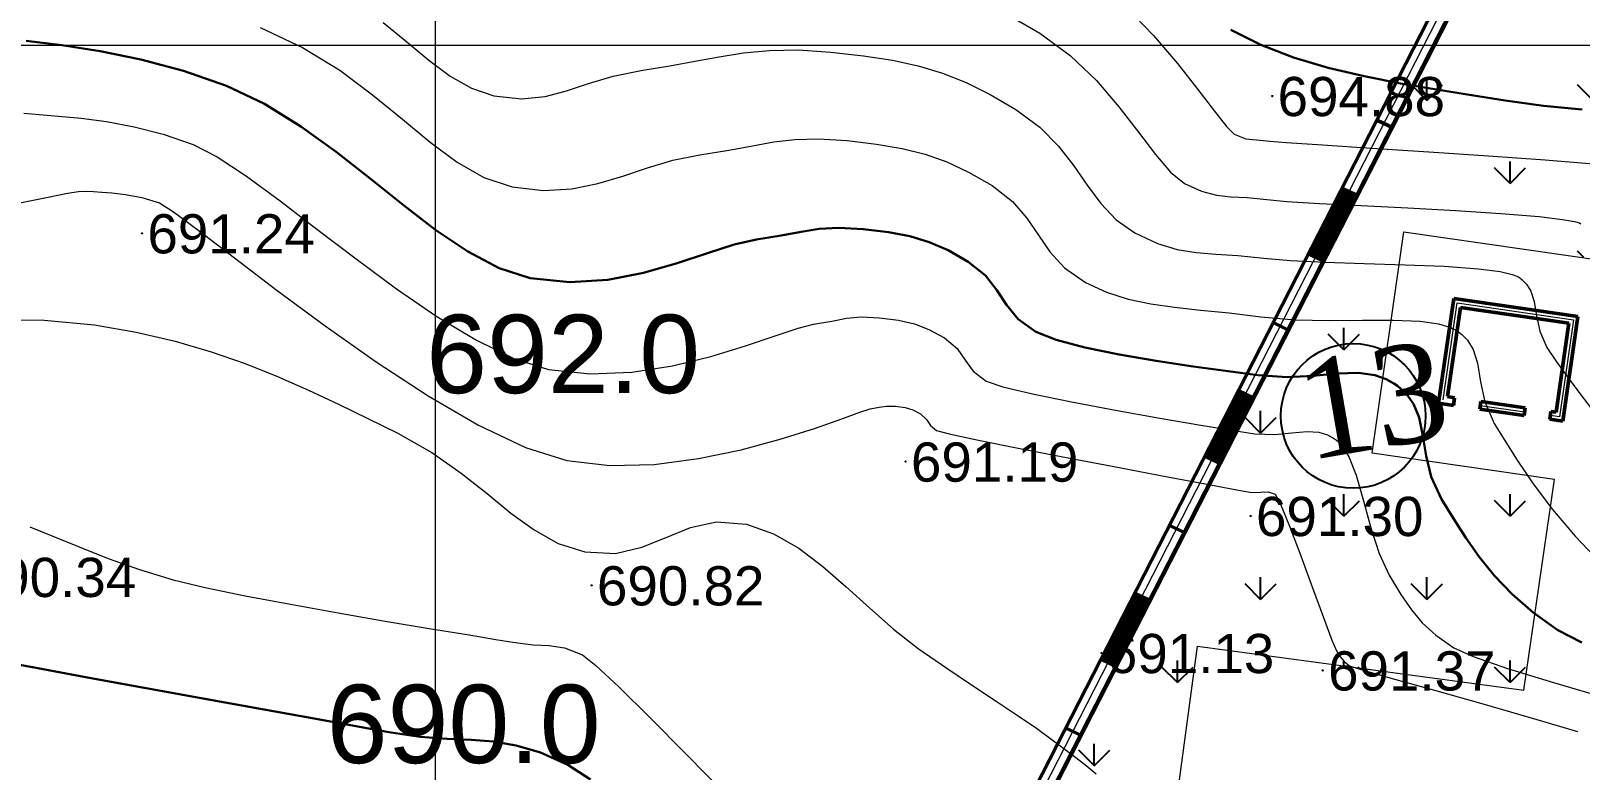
# Model space of a CAD drawing. Header units: feet. Extents: x 3381 to 1374491, y 675186 to 8751562.
# Drawn here: x 686442.01 to 686481.53, y 4375392.7 to 4375411.54 of the extents above; entities that cross this region are included whole.
import ezdxf

# ---------------------------------------------------------------- set-up
doc = ezdxf.new("R2010")
doc.units = ezdxf.units.FT
doc.header["$MEASUREMENT"] = 0
doc.header["$PDMODE"] = 34
doc.header["$PDSIZE"] = 0.01
doc.linetypes.add('DUZ', pattern=[0])
doc.layers.get('0').update_dxf_attribs({"linetype": 'CONTINUOUS'})
for name, color, linetype in [('0_Point_Height', 2, 'CONTINUOUS'), ('0_Point_Point', 7, 'CONTINUOUS'), ('Layer8', 7, 'CONTINUOUS'), ('ramka', 7, 'CONTINUOUS')]:
    doc.layers.add(name, color=color, linetype=linetype)
for name, color, linetype, lineweight in [('ANA HORIZONTAL', 24, 'CONTINUOUS', 30), ('HORIZANTAL', 24, 'CONTINUOUS', 13), ('km setka', 170, 'CONTINUOUS', 15)]:
    doc.layers.add(name, color=color, linetype=linetype, lineweight=lineweight)
doc.styles.get("Standard").update_dxf_attribs({"font": 'arial.ttf', "height": 2.5})
doc.styles.add('style5', font='ariall.ttf', dxfattribs={"height": 400})

msp = doc.modelspace()

# ---------------------------------------------------------------- hatches: boundary and pattern name
at = {"lineweight": 25}
h = msp.add_hatch(dxfattribs=at)
h.set_pattern_fill('GRASS', color=3, scale=3)
h.set_pattern_definition([(90, (3.5065, 27.466), (-2.121320343, 2.121320343), [0.5625, -3.680140689]), (45, (3.5065, 27.466), (-2.1213203436, 2.1213203436), [0.5625, -2.4375]), (135, (3.5065, 27.466), (-2.1213203436, -2.1213203436), [0.5625, -2.4375])])
edge = h.paths.add_edge_path(flags=16)
edge.add_arc((686469.241, 4375374.521), 3.56, 0, 360)
edge = h.paths.add_edge_path()
edge.add_line((686472.034, 4375376.729), (686476.571, 4375376.121))
edge.add_line((686476.571, 4375376.121), (686476.958, 4375379.01))
edge.add_line((686476.958, 4375379.01), (686469.631, 4375380))
edge.add_line((686469.631, 4375380), (686471.772, 4375395.856))
edge.add_line((686471.772, 4375395.856), (686480.145, 4375394.725))
edge.add_line((686480.145, 4375394.725), (686480.872, 4375400.108))
edge.add_line((686480.872, 4375400.108), (686476.22, 4375400.78))
edge.add_line((686476.22, 4375400.78), (686477.034, 4375406.421))
edge.add_line((686477.034, 4375406.421), (686485.156, 4375405.268))
edge.add_line((686485.156, 4375405.268), (686488.902, 4375432.383))
edge.add_line((686488.902, 4375432.383), (686488.995, 4375433.072))
edge.add_line((686488.995, 4375433.072), (686488.725, 4375432.579))
edge.add_line((686488.725, 4375432.579), (686451.187, 4375359.25))
edge.add_line((686451.187, 4375359.25), (686542.782, 4375331.373))
edge.add_line((686542.782, 4375331.373), (686574.64, 4375412.014))
edge.add_line((686574.64, 4375412.014), (686567.529, 4375414.735))
edge.add_line((686567.529, 4375414.735), (686565.775, 4375410.151))
edge.add_line((686565.775, 4375410.151), (686557.411, 4375413.085))
edge.add_arc((686716.84, 4375348.2), 172.127, 157.85455, 159.31778)
edge.add_line((686555.806, 4375408.992), (686569.171, 4375407.196))
edge.add_line((686569.171, 4375407.196), (686568.429, 4375401.948))
edge.add_line((686568.429, 4375401.948), (686555.1, 4375403.755))
edge.add_arc((686555.4, 4375400.614), 3.155, 95.4615, 167.5925)
edge.add_line((686552.319, 4375401.292), (686552.319, 4375400.337))
edge.add_line((686552.319, 4375400.337), (686553.986, 4375400.73))
edge.add_line((686553.986, 4375400.73), (686559.578, 4375399.751))
edge.add_line((686559.578, 4375399.751), (686557.628, 4375386.568))
edge.add_line((686557.628, 4375386.568), (686557.408, 4375386.568))
edge.add_line((686557.408, 4375386.568), (686552.319, 4375387.285))
edge.add_line((686552.319, 4375387.285), (686552.93, 4375392.653))
edge.add_line((686552.93, 4375392.653), (686558.033, 4375391.954))
edge.add_line((686558.033, 4375391.954), (686558.384, 4375394.516))
edge.add_line((686558.384, 4375394.516), (686553.204, 4375395.226))
edge.add_line((686553.204, 4375395.226), (686553.8, 4375400.314))
edge.add_line((686553.8, 4375400.314), (686552.219, 4375400.105))
edge.add_line((686552.219, 4375400.105), (686550.163, 4375384.139))
edge.add_line((686550.163, 4375384.139), (686558.899, 4375382.93))
edge.add_line((686558.899, 4375382.93), (686558.069, 4375375.574))
edge.add_line((686558.069, 4375375.574), (686549.285, 4375376.789))
edge.add_line((686549.285, 4375376.789), (686548.906, 4375374.139))
edge.add_line((686548.906, 4375374.139), (686542.779, 4375374.943))
edge.add_arc((686542.342, 4375364.952), 10, 87.4993, 110.7786)
edge.add_line((686538.795, 4375374.302), (686548.544, 4375372.875))
edge.add_line((686548.544, 4375372.875), (686547.917, 4375369.381))
edge.add_line((686547.917, 4375369.381), (686544.607, 4375369.907))
edge.add_line((686544.607, 4375369.907), (686545, 4375372.981))
edge.add_line((686545, 4375372.981), (686542.469, 4375373.316))
edge.add_line((686542.469, 4375373.316), (686542.064, 4375370.254))
edge.add_line((686542.064, 4375370.254), (686538.74, 4375370.694))
edge.add_line((686538.74, 4375370.694), (686539.093, 4375373.791))
edge.add_line((686539.093, 4375373.791), (686538.298, 4375374.098))
edge.add_arc((686542.512, 4375364.739), 10.263, 114.2395, 179.0096)
edge.add_line((686532.25, 4375364.917), (686531.9, 4375362.281))
edge.add_line((686531.9, 4375362.281), (686528.914, 4375362.608))
edge.add_line((686528.914, 4375362.608), (686528.033, 4375357.745))
edge.add_line((686528.033, 4375357.745), (686519.324, 4375358.958))
edge.add_line((686519.324, 4375358.958), (686520.011, 4375363.859))
edge.add_line((686520.011, 4375363.859), (686513.085, 4375364.778))
edge.add_line((686513.085, 4375364.778), (686512.673, 4375361.668))
edge.add_line((686512.673, 4375361.668), (686486.043, 4375365.261))
edge.add_line((686486.043, 4375365.261), (686475.323, 4375366.805))
edge.add_line((686475.323, 4375366.805), (686476.371, 4375374.635))
edge.add_line((686476.371, 4375374.635), (686472.751, 4375375.12))
edge.add_arc((686469.241, 4375374.521), 3.56, 9.688, 38.3434)
at = {"lineweight": 50}
h = msp.add_hatch(dxfattribs=at)
h.set_pattern_fill('ANSI31', scale=0.3, angle=-108.2544)
h.set_pattern_definition([(296.7456132817, (-3254744.65496, 6396746.01712), (0.03348800255758, 0.01687612765725), [])])
h.paths.add_polyline_path([(686475.854, 4375407.35), (686474.992, 4375405.668), (686474.606, 4375405.857), (686475.463, 4375407.531)])
h = msp.add_hatch(dxfattribs=at)
h.set_pattern_fill('ANSI31', scale=0.3, angle=-108.2544)
h.set_pattern_definition([(296.7456132817, (-3254747.30095, 6396740.851067), (0.03348800255758, 0.01687612765725), [])])
h.paths.add_polyline_path([(686473.208, 4375402.184), (686472.346, 4375400.502), (686471.96, 4375400.691), (686472.817, 4375402.365)])
h = msp.add_hatch(dxfattribs=at)
h.set_pattern_fill('ANSI31', scale=0.3, angle=-108.2544)
h.set_pattern_definition([(296.7456132817, (-3254749.946943, 6396735.685013), (0.03348800255758, 0.01687612765725), [])])
h.paths.add_polyline_path([(686470.562, 4375397.018), (686469.7, 4375395.336), (686469.314, 4375395.525), (686470.171, 4375397.199)])

# ---------------------------------------------------------------- linework, layer by layer
at = {"color": 7, "lineweight": 50}
for p, q in [((686476.739, 4375409.079, 716.5), (686476.358, 4375409.265, 716.5)), ((686474.093, 4375403.913, 716.5), (686473.712, 4375404.098, 716.5)), ((686471.448, 4375398.747, 716.5), (686471.066, 4375398.932, 716.5)), ((686468.802, 4375393.581, 716.5), (686468.42, 4375393.766, 716.5))]:
    msp.add_line(p, q, dxfattribs=at)
at = {"color": 7, "lineweight": 18}
msp.add_line((686480.096, 4375394.732, 22.5), (686480.872, 4375400.108, 22.5), dxfattribs=at)
at = {"color": 7, "lineweight": 30, "elevation": 716.5}
for points in [[(686562.786, 4375416.979), (686575.161, 4375412.243), (686543.018, 4375330.883), (686450.613, 4375359.007), (686493.804, 4375443.379), (686553.443, 4375420.554)], [(686562.643, 4375416.605), (686574.64, 4375412.014), (686542.782, 4375331.373), (686451.187, 4375359.25), (686493.996, 4375442.877), (686553.3, 4375420.181)]]:
    msp.add_lwpolyline(points, dxfattribs=at)
at = {"color": 1, "lineweight": 0, "elevation": 716.5}
msp.add_lwpolyline([(686450.9, 4375359.128), (686493.9, 4375443.128), (686574.9, 4375412.128), (686542.9, 4375331.128)], close=True, dxfattribs=at)
at = {"color": 7, "lineweight": 50, "elevation": 716.5}
for points in [[(686553.553, 4375420.114), (686553.727, 4375420.475), (686528.404, 4375430.157), (686489.51, 4375434.99), (686454.464, 4375366.527), (686552.013, 4375353.539), (686567.79, 4375393.455), (686567.431, 4375393.597), (686551.754, 4375353.992), (686455.1, 4375366.829), (686489.789, 4375434.557), (686528.304, 4375429.783), (686553.553, 4375420.114)], [(686475.854, 4375407.35), (686474.992, 4375405.668), (686474.606, 4375405.857), (686475.463, 4375407.531), (686475.854, 4375407.35)], [(686473.208, 4375402.184), (686472.346, 4375400.502), (686471.96, 4375400.691), (686472.817, 4375402.365), (686473.208, 4375402.184)], [(686470.562, 4375397.018), (686469.7, 4375395.336), (686469.314, 4375395.525), (686470.171, 4375397.199), (686470.562, 4375397.018)]]:
    msp.add_lwpolyline(points, dxfattribs=at)
at = {"color": 7, "lineweight": 18}
for points, elevation in [([(686480.872, 4375400.108), (686476.22, 4375400.78), (686477.034, 4375406.421), (686483.171, 4375405.536)], 22.5), ([(686476.958, 4375379.01), (686469.631, 4375380), (686471.772, 4375395.856)], 716.5), ([(686471.772, 4375395.856), (686480.096, 4375394.732)], 716.5)]:
    msp.add_lwpolyline(points, dxfattribs=dict(at, elevation=elevation))
at = {"color": 7, "linetype": 'DUZ', "lineweight": 25}
msp.add_circle((686475.741, 4375401.728, 3482), 1.846, dxfattribs=at)
at = {"linetype": 'Continuous'}
for points, knots in [([(686507.63, 4375544.568, 716.5), (686503.69, 4375540.805, 716.5), (686503.161, 4375540.754, 716.5), (686501.572, 4375540.595, 716.5), (686500.509, 4375540.478, 716.5), (686497.557, 4375540.071, 716.5), (686495.68, 4375539.717, 716.5), (686492.902, 4375538.839, 716.5), (686491.951, 4375538.468, 716.5), (686490.46, 4375537.731, 716.5), (686489.901, 4375537.414, 716.5), (686488.74, 4375536.659, 716.5), (686488.152, 4375536.212, 716.5), (686487.037, 4375535.263, 716.5), (686486.507, 4375534.759, 716.5), (686485.265, 4375533.488, 716.5), (686484.575, 4375532.701, 716.5), (686483.464, 4375531.383, 716.5), (686483.03, 4375530.853, 716.5), (686482.174, 4375529.807, 716.5), (686481.749, 4375529.286, 716.5), (686480.483, 4375527.731, 716.5), (686479.65, 4375526.703, 716.5), (686477.171, 4375523.635, 716.5), (686475.543, 4375521.612, 716.5), (686472.634, 4375518.017, 716.5), (686471.358, 4375516.447, 716.5), (686469.322, 4375513.968, 716.5), (686468.581, 4375513.07, 716.5), (686467.148, 4375511.349, 716.5), (686466.459, 4375510.526, 716.5), (686465.231, 4375509.072, 716.5), (686464.697, 4375508.443, 716.5), (686463.328, 4375506.842, 716.5), (686462.454, 4375505.837, 716.5), (686461.022, 4375503.895, 716.5), (686460.436, 4375502.985, 716.5), (686459.67, 4375501.332, 716.5), (686459.421, 4375500.628, 716.5), (686459.188, 4375499.506, 716.5), (686459.134, 4375499.113, 716.5), (686459.085, 4375498.319, 716.5), (686459.09, 4375497.923, 716.5), (686459.21, 4375496.323, 716.5), (686459.525, 4375495.15, 716.5), (686460.238, 4375493.306, 716.5), (686460.574, 4375492.599, 716.5), (686461.3, 4375491.263, 716.5), (686461.691, 4375490.631, 716.5), (686462.979, 4375488.709, 716.5), (686463.926, 4375487.515, 716.5), (686465.39, 4375485.581, 716.5), (686465.941, 4375484.83, 716.5), (686466.942, 4375483.299, 716.5), (686467.39, 4375482.522, 716.5), (686468.06, 4375481.052, 716.5), (686468.301, 4375480.365, 716.5), (686468.647, 4375478.929, 716.5), (686468.751, 4375478.188, 716.5), (686468.829, 4375476.591, 716.5), (686468.783, 4375475.737, 716.5), (686468.519, 4375474.057, 716.5), (686468.302, 4375473.226, 716.5), (686467.507, 4375470.992, 716.5), (686466.775, 4375469.639, 716.5), (686465.302, 4375467.492, 716.5), (686464.648, 4375466.664, 716.5), (686463.258, 4375465.056, 716.5), (686462.519, 4375464.273, 716.5), (686461.017, 4375462.721, 716.5), (686460.256, 4375461.952, 716.5), (686458.933, 4375460.568, 716.5), (686458.369, 4375459.96, 716.5), (686457.274, 4375458.707, 716.5), (686456.745, 4375458.068, 716.5), (686455.206, 4375456.121, 716.5), (686454.241, 4375454.784, 716.5), (686452.541, 4375452.32, 716.5), (686451.793, 4375451.199, 716.5), (686450.324, 4375448.93, 716.5), (686449.605, 4375447.784, 716.5), (686447.505, 4375444.309, 716.5), (686446.178, 4375441.946, 716.5), (686443.782, 4375437.257, 716.5), (686442.703, 4375434.936, 716.5), (686441.039, 4375430.912, 716.5), (686440.403, 4375429.228, 716.5), (686439.245, 4375425.822, 716.5), (686438.722, 4375424.105, 716.5), (686437.709, 4375420.477, 716.5), (686437.227, 4375418.564, 716.5), (686436.443, 4375415.272, 716.5), (686436.128, 4375413.895, 716.5), (686435.515, 4375411.13, 716.5), (686435.22, 4375409.742, 716.5), (686434.795, 4375407.569, 716.5), (686434.649, 4375406.794, 716.5), (686434.411, 4375405.394, 716.5), (686434.316, 4375404.775, 716.5), (686434.075, 4375402.811, 716.5), (686434, 4375401.467, 716.5), (686434.002, 4375398.451, 716.5), (686434.124, 4375396.779, 716.5), (686434.564, 4375393.487, 716.5), (686434.88, 4375391.868, 716.5), (686435.52, 4375389.152, 716.5), (686435.813, 4375388.044, 716.5), (686436.379, 4375386.046, 716.5), (686436.644, 4375385.153, 716.5), (686437.137, 4375383.539, 716.5), (686437.363, 4375382.809, 716.5), (686437.859, 4375381.335, 716.5), (686438.128, 4375380.595, 716.5), (686438.584, 4375379.504, 716.5), (686438.741, 4375379.151, 716.5), (686439.243, 4375378.097, 716.5), (686439.605, 4375377.436, 716.5), (686440.286, 4375376.166, 716.5), (686440.605, 4375375.557, 716.5), (686441.004, 4375374.655, 716.5), (686441.125, 4375374.351, 716.5), (686441.312, 4375373.797, 716.5), (686441.382, 4375373.55, 716.5), (686441.505, 4375373.026, 716.5), (686441.557, 4375372.753, 716.5), (686441.691, 4375371.917, 716.5), (686441.754, 4375371.326, 716.5), (686439.569, 4375366.912, 716.5)], [0, 0, 0, 0, 1.504182, 1.504182, 4.512547, 4.512547, 9.897023, 9.897023, 12.795834, 12.795834, 14.604059, 14.604059, 16.662244, 16.662244, 18.72043, 18.72043, 21.69221, 21.69221, 23.690537, 23.690537, 25.688865, 25.688865, 29.68552, 29.68552, 37.678831, 37.678831, 43.858623, 43.858623, 47.338723, 47.338723, 50.479181, 50.479181, 52.843093, 52.843093, 56.452422, 56.452422, 59.343353, 59.343353, 61.301717, 61.301717, 62.310714, 62.310714, 63.319712, 63.319712, 66.426739, 66.426739, 68.50177, 68.50177, 70.576802, 70.576802, 75.092259, 75.092259, 77.984383, 77.984383, 80.876507, 80.876507, 83.368148, 83.368148, 85.859789, 85.859789, 88.693846, 88.693846, 91.527902, 91.527902, 96.504404, 96.504404, 99.813748, 99.813748, 103.123092, 103.123092, 106.359907, 106.359907, 108.778682, 108.778682, 111.197456, 111.197456, 116.035005, 116.035005, 120.025858, 120.025858, 124.016711, 124.016711, 131.998417, 131.998417, 139.538843, 139.538843, 144.840516, 144.840516, 150.142189, 150.142189, 155.992549, 155.992549, 160.212599, 160.212599, 164.43265, 164.43265, 166.77754, 166.77754, 168.584028, 168.584028, 172.423705, 172.423705, 177.221179, 177.221179, 182.018653, 182.018653, 185.384546, 185.384546, 188.140377, 188.140377, 190.397291, 190.397291, 192.654204, 192.654204, 193.73589, 193.73589, 195.899262, 195.899262, 198.062634, 198.062634, 199.190084, 199.190084, 200.13488, 200.13488, 201.079676, 201.079676, 202.923933, 202.923933, 202.923933, 202.923933]), ([(686511.533, 4375538.098, 716.5), (686503.971, 4375537.818, 716.5), (686503.441, 4375537.767, 716.5), (686501.864, 4375537.609, 716.5), (686500.826, 4375537.494, 716.5), (686498.026, 4375537.106, 716.5), (686496.318, 4375536.775, 716.5), (686493.9, 4375536.007, 716.5), (686493.092, 4375535.688, 716.5), (686491.843, 4375535.066, 716.5), (686491.375, 4375534.798, 716.5), (686490.226, 4375534.04, 716.5), (686489.555, 4375533.494, 716.5), (686488.245, 4375532.27, 716.5), (686487.607, 4375531.594, 716.5), (686486.344, 4375530.159, 716.5), (686485.718, 4375529.399, 716.5), (686483.571, 4375526.778, 716.5), (686482.092, 4375524.953, 716.5), (686479.164, 4375521.327, 716.5), (686477.715, 4375519.527, 716.5), (686473.328, 4375514.104, 716.5), (686470.351, 4375510.462, 716.5), (686466.632, 4375506.089, 716.5), (686466.148, 4375505.527, 716.5), (686465.206, 4375504.417, 716.5), (686464.75, 4375503.867, 716.5), (686463.763, 4375502.579, 716.5), (686463.265, 4375501.843, 716.5), (686462.579, 4375500.524, 716.5), (686462.352, 4375499.938, 716.5), (686462.164, 4375499.098, 716.5), (686462.125, 4375498.838, 716.5), (686462.088, 4375498.309, 716.5), (686462.09, 4375498.033, 716.5), (686462.174, 4375496.923, 716.5), (686462.405, 4375496.021, 716.5), (686462.956, 4375494.595, 716.5), (686463.201, 4375494.066, 716.5), (686463.738, 4375493.046, 716.5), (686464.032, 4375492.551, 716.5), (686465.116, 4375490.871, 716.5), (686466.008, 4375489.725, 716.5), (686467.527, 4375487.734, 716.5), (686468.14, 4375486.918, 716.5), (686469.31, 4375485.182, 716.5), (686469.865, 4375484.264, 716.5), (686470.611, 4375482.71, 716.5), (686470.858, 4375482.115, 716.5), (686471.268, 4375480.88, 716.5), (686471.429, 4375480.249, 716.5), (686471.786, 4375478.335, 716.5), (686471.855, 4375477.03, 716.5), (686471.685, 4375474.628, 716.5), (686471.484, 4375473.534, 716.5), (686470.882, 4375471.423, 716.5), (686470.481, 4375470.404, 716.5), (686469.527, 4375468.465, 716.5), (686468.975, 4375467.544, 716.5), (686467.595, 4375465.529, 716.5), (686466.731, 4375464.464, 716.5), (686464.947, 4375462.458, 716.5), (686464.026, 4375461.513, 716.5), (686462.36, 4375459.806, 716.5), (686461.61, 4375459.04, 716.5), (686460.433, 4375457.765, 716.5), (686459.988, 4375457.261, 716.5), (686459.116, 4375456.226, 716.5), (686458.69, 4375455.697, 716.5), (686457.436, 4375454.081, 716.5), (686456.632, 4375452.964, 716.5), (686455.105, 4375450.755, 716.5), (686454.378, 4375449.668, 716.5), (686452.957, 4375447.479, 716.5), (686452.262, 4375446.374, 716.5), (686450.232, 4375443.031, 716.5), (686448.952, 4375440.763, 716.5), (686446.576, 4375436.147, 716.5), (686445.479, 4375433.8, 716.5), (686443.825, 4375429.797, 716.5), (686443.208, 4375428.163, 716.5), (686442.086, 4375424.855, 716.5), (686441.577, 4375423.178, 716.5), (686440.58, 4375419.596, 716.5), (686440.1, 4375417.686, 716.5), (686439.329, 4375414.433, 716.5), (686439.023, 4375413.093, 716.5), (686438.431, 4375410.42, 716.5), (686438.148, 4375409.085, 716.5), (686437.733, 4375406.959, 716.5), (686437.584, 4375406.164, 716.5), (686437.35, 4375404.776, 716.5), (686437.261, 4375404.179, 716.5), (686437.124, 4375402.985, 716.5), (686437.075, 4375402.385, 716.5), (686436.98, 4375400.576, 716.5), (686436.989, 4375399.361, 716.5), (686437.178, 4375396.228, 716.5), (686437.458, 4375394.319, 716.5), (686438.248, 4375390.512, 716.5), (686438.756, 4375388.613, 716.5), (686439.501, 4375386.072, 716.5), (686439.695, 4375385.431, 716.5), (686440.088, 4375384.153, 716.5), (686440.286, 4375383.524, 716.5), (686440.681, 4375382.362, 716.5), (686440.876, 4375381.825, 716.5), (686441.227, 4375380.952, 716.5), (686441.376, 4375380.607, 716.5), (686441.657, 4375380, 716.5), (686441.789, 4375379.734, 716.5), (686442.069, 4375379.19, 716.5), (686442.215, 4375378.915, 716.5), (686442.666, 4375378.074, 716.5), (686442.982, 4375377.495, 716.5), (686443.507, 4375376.423, 716.5), (686443.724, 4375375.943, 716.5), (686444.043, 4375375.1, 716.5), (686444.161, 4375374.747, 716.5), (686444.358, 4375374.028, 716.5), (686444.436, 4375373.671, 716.5), (686444.63, 4375372.612, 716.5), (686444.707, 4375371.924, 716.5), (686444.785, 4375371.182, 716.5), (686444.794, 4375371.101, 716.5), (686446.528, 4375366.789, 716.5)], [0, 0, 0, 0, 1.519576, 1.519576, 4.558728, 4.558728, 9.930594, 9.930594, 12.837598, 12.837598, 14.698947, 14.698947, 17.596272, 17.596272, 20.493598, 20.493598, 23.430765, 23.430765, 30.540606, 30.540606, 37.650448, 37.650448, 51.870131, 51.870131, 53.943342, 53.943342, 56.016553, 56.016553, 58.839775, 58.839775, 61.186701, 61.186701, 62.257023, 62.257023, 63.327345, 63.327345, 66.426341, 66.426341, 68.26825, 68.26825, 70.110159, 70.110159, 74.62153, 74.62153, 77.595, 77.595, 80.568471, 80.568471, 82.304355, 82.304355, 84.04024, 84.04024, 87.512009, 87.512009, 90.504027, 90.504027, 93.496045, 93.496045, 96.488063, 96.488063, 100.372173, 100.372173, 104.256283, 104.256283, 107.517701, 107.517701, 109.618427, 109.618427, 111.719153, 111.719153, 115.920605, 115.920605, 119.858792, 119.858792, 123.796978, 123.796978, 131.673352, 131.673352, 139.553481, 139.553481, 144.894421, 144.894421, 150.235361, 150.235361, 156.190392, 156.190392, 160.321983, 160.321983, 164.453574, 164.453574, 166.899961, 166.899961, 168.797126, 168.797126, 170.694291, 170.694291, 174.488621, 174.488621, 180.488906, 180.488906, 186.48919, 186.48919, 188.508696, 188.508696, 190.528201, 190.528201, 192.322947, 192.322947, 193.52533, 193.52533, 194.478712, 194.478712, 195.432094, 195.432094, 197.338858, 197.338858, 198.784376, 198.784376, 199.759029, 199.759029, 200.733681, 200.733681, 202.682985, 202.682985, 202.923933, 202.923933, 202.923933, 202.923933])]:
    msp.add_open_spline(points, degree=3, knots=knots, dxfattribs=at)
at = {"layer": '0_Point_Point'}
for p in [(686473.675, 4375409.886, 1411.385), (686444.84, 4375406.386, 1407.74), (686464.321, 4375400.565, 1407.688), (686473.124, 4375399.178, 1407.799), (686456.31, 4375397.409, 1407.317), (686469.319, 4375395.683, 1407.627), (686474.964, 4375395.239, 1407.871)]:
    msp.add_point(p, dxfattribs=at)
at = {"layer": 'ANA HORIZONTAL', "color": 32, "lineweight": 30}
for points, elevation in [([(686441.886, 4375411.289), (686442.789, 4375411.184), (686443.771, 4375411.032), (686444.812, 4375410.817), (686445.894, 4375410.525), (686446.997, 4375410.142), (686447.962, 4375409.685), (686448.892, 4375409.112), (686449.789, 4375408.463), (686450.66, 4375407.779), (686451.507, 4375407.1), (686452.334, 4375406.466), (686453.147, 4375405.917), (686453.949, 4375405.495), (686454.745, 4375405.24), (686455.751, 4375405.136), (686456.72, 4375405.2), (686457.637, 4375405.378), (686458.49, 4375405.622), (686459.264, 4375405.878), (686459.944, 4375406.097), (686460.518, 4375406.228), (686461.149, 4375406.329), (686461.654, 4375406.425), (686462.116, 4375406.497), (686462.617, 4375406.526), (686463.239, 4375406.491), (686463.885, 4375406.412), (686464.432, 4375406.308), (686464.923, 4375406.16), (686465.404, 4375405.951), (686465.917, 4375405.661), (686466.357, 4375405.308), (686466.651, 4375404.934), (686466.897, 4375404.558), (686467.194, 4375404.198), (686467.641, 4375403.873), (686468.163, 4375403.665), (686468.894, 4375403.471), (686469.765, 4375403.293), (686470.71, 4375403.132), (686471.661, 4375402.989), (686472.549, 4375402.867), (686473.309, 4375402.764), (686474.052, 4375402.718), (686474.721, 4375402.753), (686475.327, 4375402.808), (686475.879, 4375402.823), (686476.291, 4375402.765), (686476.585, 4375402.662), (686476.776, 4375402.556), (686476.87, 4375402.491), (686476.959, 4375402.421), (686477.11, 4375402.273), (686477.279, 4375402.036), (686477.421, 4375401.691), (686477.519, 4375401.221), (686477.598, 4375400.712), (686477.733, 4375400.172), (686477.997, 4375399.605), (686478.3, 4375399.111), (686478.614, 4375398.62), (686478.956, 4375398.133), (686479.345, 4375397.653), (686479.798, 4375397.18), (686480.332, 4375396.717), (686480.964, 4375396.265), (686481.576, 4375395.948)], 1409), ([(686472.617, 4375411.576), (686473.385, 4375411.188), (686474.22, 4375410.868), (686475.104, 4375410.604), (686476.018, 4375410.388), (686476.944, 4375410.207), (686477.865, 4375410.051), (686478.762, 4375409.911), (686479.617, 4375409.775), (686480.592, 4375409.639), (686481.582, 4375409.54)], 1411.5), ([(686441.105, 4375395.494), (686442.181, 4375395.293), (686443.49, 4375395.052), (686444.941, 4375394.787), (686446.442, 4375394.514), (686447.904, 4375394.249), (686449.234, 4375394.008), (686450.342, 4375393.807), (686451.137, 4375393.663), (686451.936, 4375393.547), (686452.621, 4375393.494), (686453.232, 4375393.464), (686453.807, 4375393.421), (686454.385, 4375393.327), (686455.003, 4375393.143), (686455.702, 4375392.834), (686456.283, 4375392.457)], 1406.5)]:
    msp.add_lwpolyline(points, dxfattribs=dict(at, elevation=elevation))
at = {"layer": 'HORIZANTAL', "color": 32, "linetype": 'Continuous', "lineweight": 13}
for points, elevation in [([(686469.95, 4375412.154), (686470.644, 4375411.429), (686471.257, 4375410.713), (686471.777, 4375410.054), (686472.198, 4375409.502), (686472.509, 4375409.106), (686472.701, 4375408.916), (686473.001, 4375408.798), (686473.274, 4375408.766), (686473.616, 4375408.737), (686474.042, 4375408.702), (686474.954, 4375408.641), (686476.211, 4375408.559), (686477.671, 4375408.463), (686479.195, 4375408.36), (686480.641, 4375408.256), (686481.869, 4375408.159)], 1411), ([(686447.853, 4375411.633), (686448.935, 4375411.127), (686449.882, 4375410.543), (686450.723, 4375409.919), (686451.484, 4375409.294), (686452.193, 4375408.708), (686452.877, 4375408.198), (686453.563, 4375407.805), (686454.28, 4375407.566), (686455.079, 4375407.476), (686455.802, 4375407.517), (686456.47, 4375407.653), (686457.108, 4375407.846), (686457.738, 4375408.057), (686458.383, 4375408.25), (686459.068, 4375408.386), (686459.81, 4375408.502), (686460.417, 4375408.616), (686460.957, 4375408.714), (686461.495, 4375408.779), (686462.096, 4375408.796), (686462.827, 4375408.75), (686463.582, 4375408.66), (686464.234, 4375408.55), (686464.819, 4375408.404), (686465.372, 4375408.207), (686465.929, 4375407.945), (686466.526, 4375407.603), (686467.05, 4375407.2), (686467.417, 4375406.773), (686467.708, 4375406.339), (686468.001, 4375405.911), (686468.374, 4375405.504), (686468.906, 4375405.134), (686469.45, 4375404.881), (686470.001, 4375404.704), (686470.573, 4375404.583), (686471.182, 4375404.498), (686471.844, 4375404.429), (686472.573, 4375404.355), (686473.386, 4375404.258), (686474.257, 4375404.18), (686475.13, 4375404.16), (686475.974, 4375404.167), (686476.758, 4375404.172), (686477.449, 4375404.145), (686477.915, 4375404.079), (686478.202, 4375403.993), (686478.361, 4375403.916), (686478.429, 4375403.87), (686478.515, 4375403.802), (686478.655, 4375403.657), (686478.801, 4375403.421), (686478.912, 4375403.076), (686478.99, 4375402.601), (686479.098, 4375402.085), (686479.34, 4375401.538), (686479.593, 4375401.125), (686479.924, 4375400.603), (686480.335, 4375399.999), (686480.827, 4375399.342), (686481.4, 4375398.658), (686482.056, 4375397.974)], 1409.5), ([(686450.989, 4375411.762), (686451.593, 4375411.266), (686452.157, 4375410.8), (686452.7, 4375410.395), (686453.245, 4375410.082), (686453.814, 4375409.893), (686454.523, 4375409.816), (686455.121, 4375409.872), (686455.668, 4375410.016), (686456.226, 4375410.204), (686456.856, 4375410.395), (686457.618, 4375410.544), (686458.309, 4375410.652), (686458.946, 4375410.773), (686459.562, 4375410.889), (686460.185, 4375410.987), (686460.848, 4375411.049), (686461.581, 4375411.062), (686462.415, 4375411.008), (686463.249, 4375410.912), (686463.983, 4375410.797), (686464.644, 4375410.653), (686465.261, 4375410.468), (686465.863, 4375410.229), (686466.478, 4375409.926), (686467.134, 4375409.545), (686467.741, 4375409.095), (686468.219, 4375408.607), (686468.609, 4375408.104), (686468.956, 4375407.609), (686469.304, 4375407.143), (686469.694, 4375406.731), (686470.171, 4375406.394), (686470.746, 4375406.125), (686471.251, 4375405.97), (686471.732, 4375405.893), (686472.232, 4375405.855), (686472.794, 4375405.82), (686473.462, 4375405.751), (686474.142, 4375405.689), (686475.023, 4375405.648), (686476.023, 4375405.617), (686477.062, 4375405.585), (686478.059, 4375405.543), (686478.933, 4375405.48), (686479.489, 4375405.407), (686479.796, 4375405.337), (686479.938, 4375405.281), (686479.989, 4375405.25), (686480.054, 4375405.197), (686480.16, 4375405.087), (686480.272, 4375404.907), (686480.357, 4375404.644), (686480.416, 4375404.282), (686480.499, 4375403.889), (686480.683, 4375403.472), (686480.925, 4375403.11), (686481.341, 4375402.535), (686481.895, 4375401.803)], 1410), ([(686467.041, 4375411.898), (686467.742, 4375411.487), (686468.519, 4375410.919), (686469.187, 4375410.278), (686469.763, 4375409.611), (686470.261, 4375408.967), (686470.696, 4375408.394), (686471.083, 4375407.941), (686471.436, 4375407.655), (686471.87, 4375407.458), (686472.25, 4375407.36), (686472.622, 4375407.319), (686473.036, 4375407.294), (686473.539, 4375407.244), (686474.049, 4375407.199), (686474.884, 4375407.148), (686475.946, 4375407.093), (686477.136, 4375407.031), (686478.355, 4375406.964), (686479.505, 4375406.891), (686480.486, 4375406.81), (686481.083, 4375406.741), (686481.389, 4375406.686), (686481.512, 4375406.648), (686481.548, 4375406.629)], 1410.5), ([(686441.826, 4375409.447), (686442.213, 4375409.414), (686442.705, 4375409.376), (686443.285, 4375409.319), (686443.936, 4375409.232), (686444.641, 4375409.1), (686445.382, 4375408.911), (686446.141, 4375408.652), (686446.753, 4375408.337), (686447.501, 4375407.841), (686448.359, 4375407.21), (686449.3, 4375406.491), (686450.299, 4375405.73), (686451.327, 4375404.973), (686452.359, 4375404.267), (686453.368, 4375403.657), (686454.327, 4375403.191), (686455.21, 4375402.914), (686456.27, 4375402.799), (686457.336, 4375402.845), (686458.376, 4375403.008), (686459.354, 4375403.245), (686460.237, 4375403.513), (686460.989, 4375403.769), (686461.577, 4375403.969), (686461.967, 4375404.07), (686462.441, 4375404.148), (686462.814, 4375404.217), (686463.184, 4375404.253), (686463.652, 4375404.233), (686464.141, 4375404.17), (686464.544, 4375404.078), (686464.916, 4375403.935), (686465.309, 4375403.719), (686465.633, 4375403.444), (686465.839, 4375403.152), (686466.047, 4375402.868), (686466.376, 4375402.612), (686466.797, 4375402.471), (686467.559, 4375402.289), (686468.555, 4375402.084), (686469.675, 4375401.872), (686470.811, 4375401.668), (686471.855, 4375401.49), (686472.698, 4375401.352), (686473.232, 4375401.271), (686473.739, 4375401.252), (686474.178, 4375401.296), (686474.57, 4375401.334), (686474.867, 4375401.313), (686475.087, 4375401.244), (686475.235, 4375401.164), (686475.31, 4375401.112), (686475.372, 4375401.06), (686475.486, 4375400.927), (686475.637, 4375400.664), (686475.812, 4375400.219), (686476.005, 4375399.565), (686476.193, 4375398.872), (686476.401, 4375398.216), (686476.654, 4375397.671), (686476.958, 4375397.177), (686477.224, 4375396.783), (686477.503, 4375396.449), (686477.846, 4375396.138), (686478.307, 4375395.811), (686478.797, 4375395.591), (686479.673, 4375395.291), (686480.848, 4375394.927), (686482.236, 4375394.518)], 1408.5), ([(686441.98, 4375398.898), (686442.566, 4375398.661), (686443.233, 4375398.387), (686443.972, 4375398.096), (686444.777, 4375397.811), (686445.636, 4375397.552), (686446.451, 4375397.356), (686447.472, 4375397.144), (686448.625, 4375396.924), (686449.841, 4375396.706), (686451.045, 4375396.498), (686452.165, 4375396.31), (686453.13, 4375396.151), (686453.866, 4375396.03), (686454.303, 4375395.956), (686454.816, 4375395.894), (686455.228, 4375395.872), (686455.621, 4375395.811), (686456.074, 4375395.634), (686456.418, 4375395.367), (686457.007, 4375394.815), (686457.792, 4375394.04), (686458.723, 4375393.101), (686459.749, 4375392.059)], 1407)]:
    msp.add_lwpolyline(points, dxfattribs=dict(at, elevation=elevation))
at = {"layer": 'HORIZANTAL', "color": 16, "linetype": 'Continuous', "lineweight": 20}
for points, elevation in [([(686441.678, 4375407.154), (686442.4, 4375407.3), (686442.94, 4375407.405), (686443.214, 4375407.451), (686443.427, 4375407.462), (686443.597, 4375407.455), (686443.809, 4375407.433), (686444.065, 4375407.413), (686444.417, 4375407.376), (686444.834, 4375407.301), (686445.285, 4375407.161), (686445.638, 4375406.936), (686446.293, 4375406.447), (686447.195, 4375405.757), (686448.286, 4375404.928), (686449.512, 4375404.024), (686450.814, 4375403.108), (686452.138, 4375402.244), (686453.427, 4375401.493), (686454.625, 4375400.92), (686455.675, 4375400.587), (686456.772, 4375400.463), (686457.906, 4375400.493), (686459.037, 4375400.638), (686460.123, 4375400.864), (686461.121, 4375401.134), (686461.992, 4375401.41), (686462.692, 4375401.656), (686463.181, 4375401.835), (686463.417, 4375401.912), (686463.649, 4375401.951), (686463.835, 4375401.98), (686464.064, 4375401.975), (686464.306, 4375401.94), (686464.502, 4375401.881), (686464.701, 4375401.777), (686464.854, 4375401.634), (686464.955, 4375401.486), (686465.111, 4375401.352), (686465.436, 4375401.268), (686466.184, 4375401.109), (686467.236, 4375400.899), (686468.469, 4375400.658), (686469.765, 4375400.41), (686471.002, 4375400.176), (686472.059, 4375399.978), (686472.817, 4375399.838), (686473.155, 4375399.778), (686473.386, 4375399.78), (686473.575, 4375399.796), (686473.751, 4375399.733), (686473.888, 4375399.479), (686474.119, 4375398.916), (686474.404, 4375398.164), (686474.705, 4375397.348), (686474.982, 4375396.59), (686475.197, 4375396.012), (686475.311, 4375395.738), (686475.41, 4375395.581), (686475.506, 4375395.466), (686475.65, 4375395.356), (686475.972, 4375395.252), (686476.733, 4375395.035), (686477.812, 4375394.734), (686479.085, 4375394.376), (686480.429, 4375393.989), (686481.461, 4375393.679)], 1408), ([(686441.021, 4375404.184), (686442.338, 4375404.167), (686443.623, 4375404.047), (686444.691, 4375403.861), (686445.681, 4375403.631), (686446.605, 4375403.362), (686447.474, 4375403.061), (686448.297, 4375402.733), (686449.085, 4375402.387), (686449.849, 4375402.027), (686450.6, 4375401.66), (686451.348, 4375401.293), (686452.233, 4375400.798), (686452.985, 4375400.272), (686453.643, 4375399.746), (686454.249, 4375399.252), (686454.84, 4375398.819), (686455.457, 4375398.478), (686456.14, 4375398.261), (686456.92, 4375398.222), (686457.593, 4375398.379), (686458.213, 4375398.631), (686458.83, 4375398.88), (686459.496, 4375399.025), (686460.262, 4375398.966), (686460.95, 4375398.724), (686461.594, 4375398.354), (686462.209, 4375397.891), (686462.807, 4375397.369), (686463.404, 4375396.823), (686464.011, 4375396.287), (686464.644, 4375395.796), (686465.369, 4375395.295), (686466.029, 4375394.852), (686466.628, 4375394.455), (686467.17, 4375394.095), (686467.658, 4375393.762), (686468.096, 4375393.444), (686468.53, 4375393.117), (686468.873, 4375392.854), (686469.179, 4375392.604)], 1407.5)]:
    msp.add_lwpolyline(points, dxfattribs=dict(at, elevation=elevation))
at = {"layer": 'km setka', "elevation": 716.5, "flags": 128}
for points in [[(686452.319, 4375540.012), (686452.319, 4375330.776)], [(686413.549, 4375411.186), (686652.319, 4375411.186)]]:
    msp.add_lwpolyline(points, dxfattribs=at)
at = {"layer": 'ramka', "color": 0, "linetype": 'DUZ', "lineweight": 50, "ltscale": 0.5}
for p, q in [((686477.919, 4375402.05, 22.5), (686478.305, 4375404.722, 22.5)), ((686478.146, 4375402.219, 22.5), (686478.474, 4375404.496, 22.5)), ((686478.305, 4375404.722, 22.5), (686481.472, 4375404.265, 22.5)), ((686478.474, 4375404.496, 22.5), (686481.245, 4375404.096, 22.5)), ((686481.472, 4375404.265, 22.5), (686481.086, 4375401.593, 22.5)), ((686481.245, 4375404.096, 22.5), (686480.917, 4375401.82, 22.5)), ((686478.146, 4375402.219, 22.5), (686478.327, 4375402.193, 22.5)), ((686478.327, 4375402.193, 22.5), (686478.299, 4375401.995, 22.5)), ((686477.919, 4375402.05, 22.5), (686478.299, 4375401.995, 22.5)), ((686478.998, 4375402.096, 22.5), (686478.969, 4375401.898, 22.5)), ((686478.969, 4375401.898, 22.5), (686480.103, 4375401.735, 22.5)), ((686478.998, 4375402.096, 22.5), (686480.132, 4375401.933, 22.5)), ((686478.998, 4375402.096, 22.5), (686480.132, 4375401.933, 22.5)), ((686480.132, 4375401.933, 22.5), (686480.103, 4375401.735, 22.5)), ((686480.783, 4375401.838, -275), (686480.754, 4375401.64, -275)), ((686480.917, 4375401.82, 22.5), (686480.783, 4375401.839, 22.5)), ((686481.086, 4375401.593, 22.5), (686480.754, 4375401.641, 22.5))]:
    msp.add_line(p, q, dxfattribs=at)
at = {"layer": 'ramka', "color": 0, "linetype": 'DUZ', "lineweight": 13, "ltscale": 0.5}
for p, q in [((686478.032, 4375402.135, 22.5), (686478.389, 4375404.609, 22.5)), ((686478.389, 4375404.609, 22.5), (686481.359, 4375404.181, 22.5)), ((686481.359, 4375404.181, 22.5), (686481.002, 4375401.706, 22.5)), ((686478.983, 4375401.997, 22.5), (686480.118, 4375401.834, 22.5)), ((686481.002, 4375401.706, 22.5), (686480.768, 4375401.74, 22.5))]:
    msp.add_line(p, q, dxfattribs=at)

# ---------------------------------------------------------------- texts
at = {"layer": '0_Point_Height', "color": 0}
for s, p in [('694.88', (686473.811, 4375409.372, 1411.385)), ('691.24', (686444.976, 4375405.872, 1407.74)), ('691.19', (686464.457, 4375400.051, 1407.688)), ('691.30', (686473.26, 4375398.664, 1407.799)), ('690.34', (686440.418, 4375397.11, 1406.841)), ('690.82', (686456.446, 4375396.895, 1407.317)), ('691.13', (686469.455, 4375395.169, 1407.627)), ('691.37', (686475.1, 4375394.725, 1407.871))]:
    msp.add_text(s, height=1, dxfattribs=at).set_placement(p)
at = {"layer": '0_Point_Height', "color": 5, "lineweight": 25}
for s, p in [('692.0', (686452.088, 4375402.309, 2103.5)), ('690.0', (686449.549, 4375392.874, 2101.5))]:
    msp.add_text(s, height=2, dxfattribs=at).set_placement(p)
at = {"layer": 'Layer8', "color": 0, "lineweight": 18, "insert": (686474.592, 4375400.55, 3482), "char_height": 2.5, "width": 81.30669, "attachment_point": 7, "rotation": 9.7571, "style": 'style5'}
msp.add_mtext('{\\fTimes New Roman|b0|i0|c238|p18;13}', dxfattribs=at)

doc.saveas('drawing.dxf')
